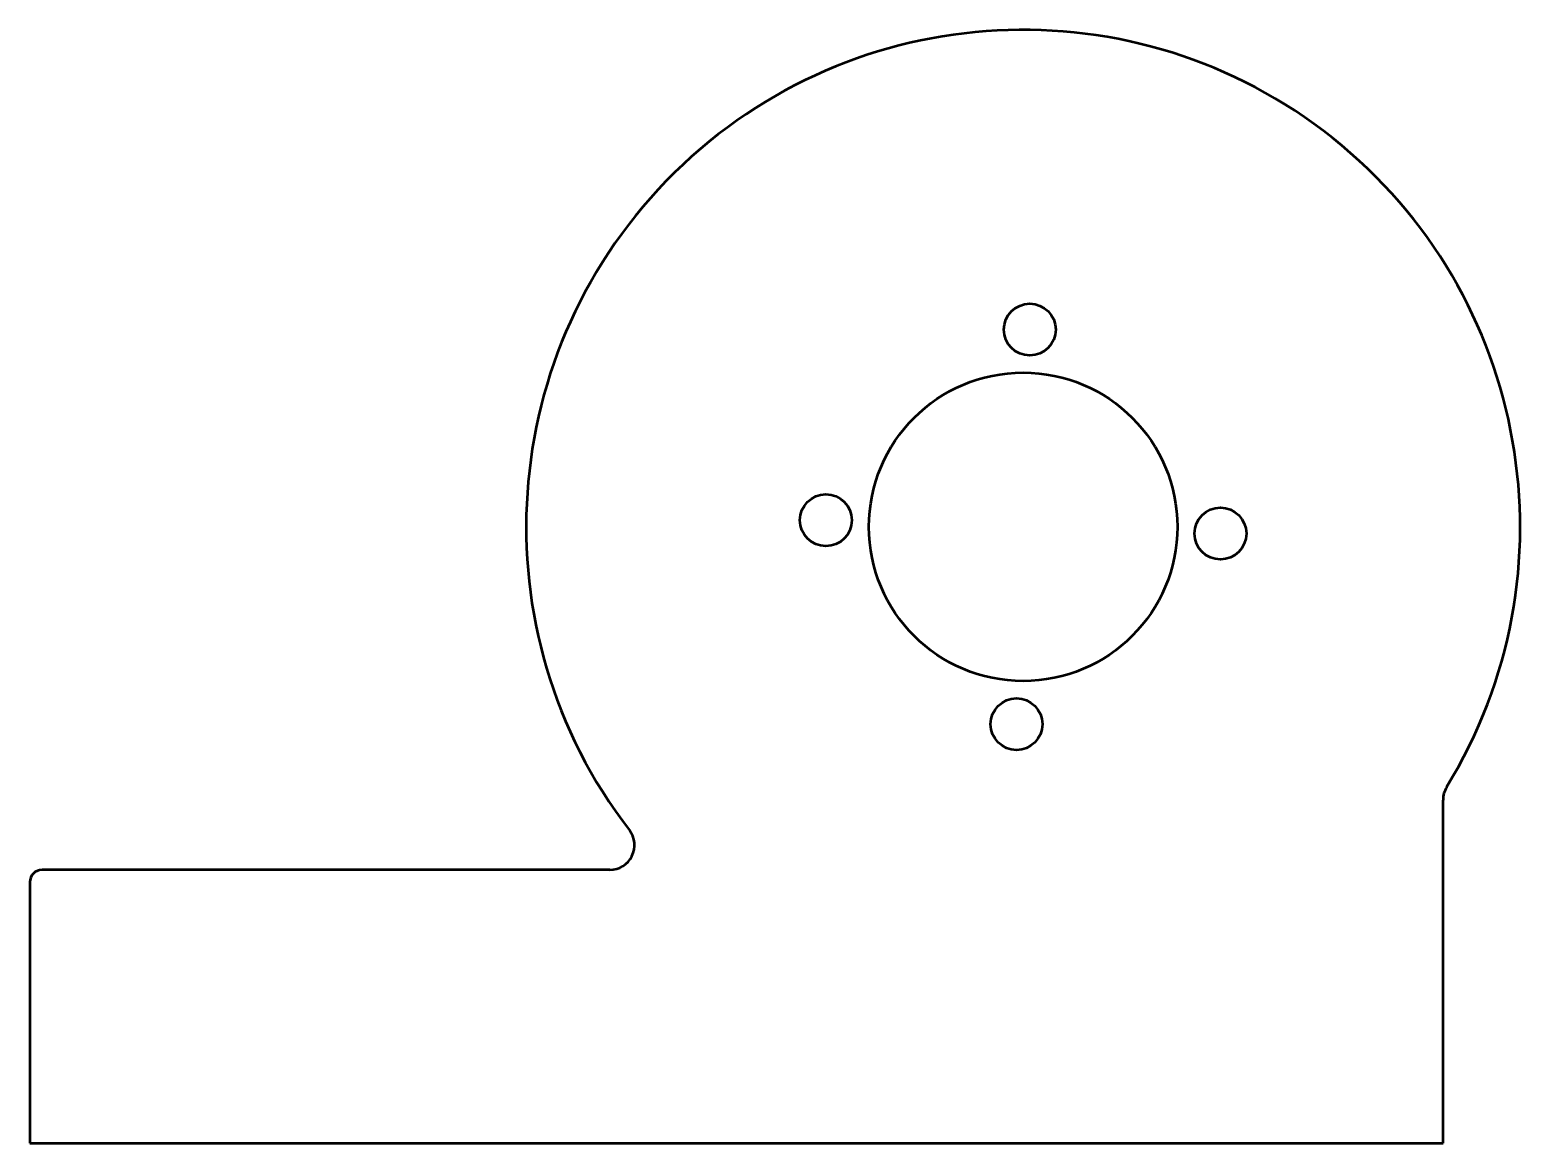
# Model space of a CAD drawing. Header units: millimetres. Extents: x 80 to 201, y 78 to 169.
import ezdxf

# ---------------------------------------------------------------- set-up
doc = ezdxf.new("R2010")
doc.units = ezdxf.units.MM
doc.layers.add('Visible (ISO)', color=7, linetype='Continuous', lineweight=50)

msp = doc.modelspace()

# ---------------------------------------------------------------- linework, layer by layer
at = {"layer": 'Visible (ISO)'}
for p, q in [((194.3, 78.45), (194.3, 106.26)), ((126.77, 100.6), (80.76, 100.6)), ((79.76, 99.6), (79.76, 78.45)), ((79.76, 78.45), (194.3, 78.45))]:
    msp.add_line(p, q, dxfattribs=at)
for centre, radius in [((160.81, 144.39), 2.1), ((160.27, 128.4), 12.5), ((144.28, 128.94), 2.1), ((176.26, 127.86), 2.1), ((159.73, 112.41), 2.1)]:
    msp.add_circle(centre, radius, dxfattribs=at)
for centre, radius, start, end in [((160.27, 128.4), 40.28, 328.4287, 217.6004), ((196.3, 106.26), 2, 148.4287, 180), ((126.77, 102.6), 2, 270, 37.6004), ((80.76, 99.6), 1, 90, 180)]:
    msp.add_arc(centre, radius, start, end, dxfattribs=at)

doc.saveas('drawing.dxf')
